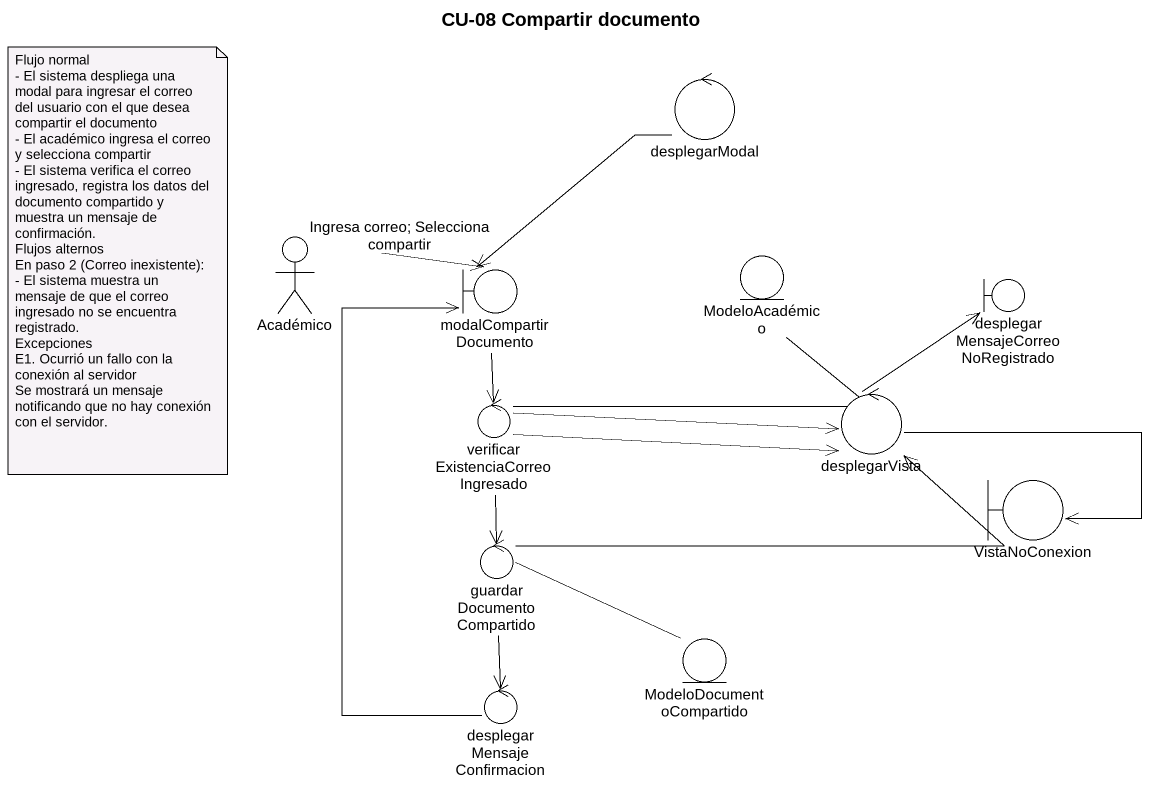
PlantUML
@startuml
title CU-08 Compartir documento
control desplegarModal
actor Académico
entity ModeloAcadémico
boundary modalCompartirDocumento
boundary "desplegarMensajeCorreoNoRegistrado" as desplegarMensajeCorreoNoRegi
control "verificarExistenciaCorreoIngresado" as verificarExistenciaCorreoIng
control desplegarVista
boundary VistaNoConexion
control guardarDocumentoCompartido
control desplegarMensajeConfirmacion
entity ModeloDocumentoCompartido
desplegarModal --> modalCompartirDocumento
Académico -right-> modalCompartirDocumento : Ingresa correo; Selecciona compartir
modalCompartirDocumento --> verificarExistenciaCorreoIng
verificarExistenciaCorreoIng -right- ModeloAcadémico
verificarExistenciaCorreoIng -right-> desplegarVista
verificarExistenciaCorreoIng -right-> desplegarVista
verificarExistenciaCorreoIng --> guardarDocumentoCompartido
desplegarVista -up-> desplegarMensajeCorreoNoRegi
desplegarVista -right-> VistaNoConexion
guardarDocumentoCompartido -right-> desplegarVista
guardarDocumentoCompartido --> desplegarMensajeConfirmacion
guardarDocumentoCompartido -right- ModeloDocumentoCompartido
desplegarMensajeConfirmacion -up-> modalCompartirDocumento
note as N1
  Flujo normal
  - El sistema despliega una modal para ingresar el correo del usuario con el que desea compartir el documento
  - El académico ingresa el correo y selecciona compartir
  - El sistema verifica el correo ingresado, registra los datos del documento compartido y muestra un mensaje de confirmación.
  Flujos alternos
  En paso 2 (Correo inexistente):
  - El sistema muestra un mensaje de que el correo ingresado no se encuentra registrado.
  Excepciones
  E1. Ocurrió un fallo con la conexión al servidor
  Se mostrará un mensaje notificando que no hay conexión con el servidor.
end note
@enduml
